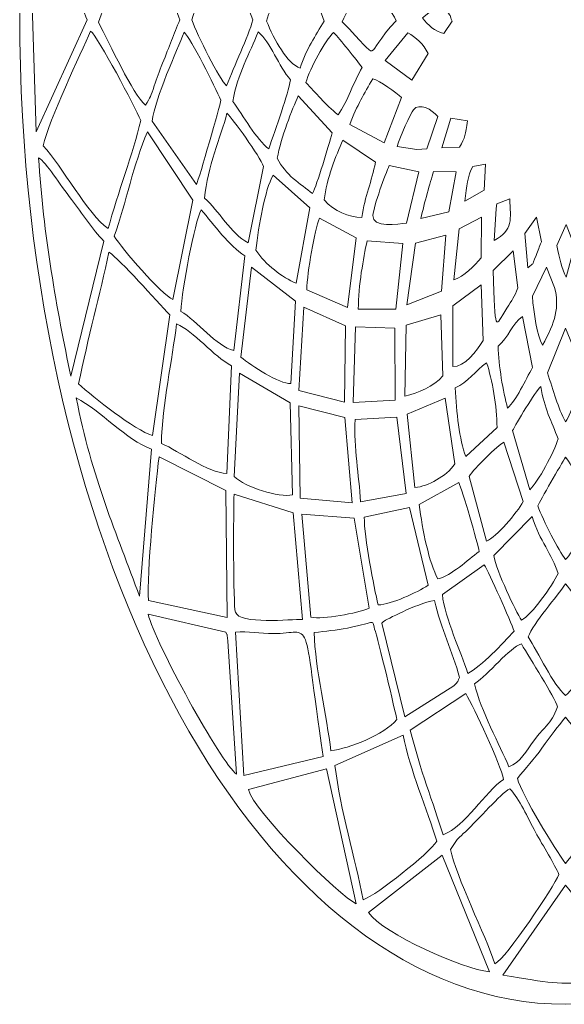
# Model space of a CAD drawing. Header units: millimetres. Extents: x -95 to 95, y -175 to 175.
# Drawn here: x 34.8 to 64.7, y -59.1 to -5 of the extents above; entities that cross this region are included whole.
import ezdxf

# ---------------------------------------------------------------- set-up
doc = ezdxf.new("R2010")
doc.units = ezdxf.units.MM
doc.header["$MEASUREMENT"] = 0
doc.layers.add('Camada 1', color=7, linetype='Continuous')

msp = doc.modelspace()

# ---------------------------------------------------------------- linework, layer by layer
at = {"layer": 'Camada 1', "color": 250, "lineweight": 9}
for points, knots in [([(67.0046, 54.0657), (67.0046, 54.0657), (67.0046, 49.4857), (67.0046, 49.4857), (67.0046, 49.4857), (82.5225, 47.4014), (94.7546, 23.9353), (94.7546, -4.7067), (94.7546, -4.7067), (94.7546, -34.7198), (81.3236, -59.0509), (64.7546, -59.0509), (64.7546, -59.0509), (48.1856, -59.0509), (34.7546, -34.7198), (34.7546, -4.7067), (34.7546, -4.7067), (34.7546, 23.9353), (46.9867, 47.4014), (62.5046, 49.4857), (62.5046, 49.4857), (62.5046, 49.4857), (62.5046, 54.0657), (62.5046, 54.0657), (62.5046, 54.0657), (62.5046, 55.3084), (63.5119, 56.3157), (64.7546, 56.3157), (64.7546, 56.3157), (65.9973, 56.3157), (67.0046, 55.3084), (67.0046, 54.0657)], [0, 0, 0, 0, 0.1111111, 0.1111111, 0.1111111, 0.1111111, 0.2222222, 0.2222222, 0.2222222, 0.2222222, 0.3333333, 0.3333333, 0.3333333, 0.3333333, 0.4444444, 0.4444444, 0.4444444, 0.4444444, 0.5555556, 0.5555556, 0.5555556, 0.5555556, 0.6666667, 0.6666667, 0.6666667, 0.6666667, 0.7777778, 0.7777778, 0.7777778, 0.7777778, 1, 1, 1, 1]), ([(35.4529, -4.7328), (35.4529, -4.7328), (35.6596, -11.1198), (35.6596, -11.1198), (35.6596, -11.1198), (35.6596, -11.1198), (38.455, -4.9652), (38.455, -4.9652), (38.455, -4.9652), (38.2655, -4.3914), (36.0593, 0.9444), (35.6746, 1.2705), (35.6746, 1.2705), (35.6746, 1.2705), (35.4529, -4.7328), (35.4529, -4.7328)], [0, 0, 0, 0, 0.2, 0.2, 0.2, 0.2, 0.4, 0.4, 0.4, 0.4, 0.6, 0.6, 0.6, 0.6, 1, 1, 1, 1]), ([(39.0779, -5.091), (39.7126, -6.2956), (40.9553, -9.0277), (41.6629, -9.6525), (41.6629, -9.6525), (41.9422, -9.2246), (41.9474, -9.1605), (42.1493, -8.5969), (42.1493, -8.5969), (42.3052, -8.1619), (42.4176, -7.825), (42.6055, -7.3518), (42.6055, -7.3518), (42.983, -6.4013), (43.2363, -5.783), (43.5512, -4.9652), (43.5512, -4.9652), (43.3939, -4.4426), (41.8398, -0.4182), (41.6629, -0.1591), (41.6629, -0.1591), (41.1252, -0.7085), (40.2043, -2.6064), (39.7345, -3.5566), (39.7345, -3.5566), (39.6311, -3.7658), (39.5215, -3.9616), (39.4322, -4.1487), (39.4322, -4.1487), (39.4322, -4.1487), (39.0779, -5.091), (39.0779, -5.091)], [0, 0, 0, 0, 0.1111111, 0.1111111, 0.1111111, 0.1111111, 0.2222222, 0.2222222, 0.2222222, 0.2222222, 0.3333333, 0.3333333, 0.3333333, 0.3333333, 0.4444444, 0.4444444, 0.4444444, 0.4444444, 0.5555556, 0.5555556, 0.5555556, 0.5555556, 0.6666667, 0.6666667, 0.6666667, 0.6666667, 0.7777778, 0.7777778, 0.7777778, 0.7777778, 1, 1, 1, 1]), ([(44.2143, -4.9652), (44.5265, -5.8131), (45.7243, -8.2296), (46.1267, -8.5935), (46.1267, -8.5935), (46.5533, -7.4896), (47.2901, -5.9279), (47.5759, -4.9652), (47.5759, -4.9652), (47.5759, -4.9652), (46.1554, -1.2765), (46.1554, -1.2765), (46.1554, -1.2765), (45.4772, -1.6996), (44.5854, -3.7249), (44.2143, -4.9652)], [0, 0, 0, 0, 0.2, 0.2, 0.2, 0.2, 0.4, 0.4, 0.4, 0.4, 0.6, 0.6, 0.6, 0.6, 1, 1, 1, 1]), ([(48.3279, -5.0317), (48.7146, -6.0672), (49.4856, -7.3673), (50.1623, -7.6266), (50.1623, -7.6266), (50.501, -6.5792), (51.0131, -5.8452), (51.4866, -5.0407), (51.4866, -5.0407), (51.1439, -3.9048), (50.4903, -3.2939), (50.123, -2.1491), (50.123, -2.1491), (49.5161, -2.4471), (48.5293, -4.1991), (48.3279, -5.0317)], [0, 0, 0, 0, 0.2, 0.2, 0.2, 0.2, 0.4, 0.4, 0.4, 0.4, 0.6, 0.6, 0.6, 0.6, 1, 1, 1, 1]), ([(52.4823, -5.0739), (54.81, -7.3896), (53.5162, -7.025), (55.447, -5.0146), (55.447, -5.0146), (55.2615, -4.606), (54.3662, -3.2025), (54.0452, -3.2069), (54.0452, -3.2069), (53.7919, -3.2103), (53.4962, -3.6544), (53.2304, -3.961), (53.2304, -3.961), (52.9014, -4.3406), (52.7253, -4.4634), (52.4823, -5.0739)], [0, 0, 0, 0, 0.2, 0.2, 0.2, 0.2, 0.4, 0.4, 0.4, 0.4, 0.6, 0.6, 0.6, 0.6, 1, 1, 1, 1]), ([(56.8835, -4.86), (57.2184, -5.2645), (57.5553, -5.6063), (58.0634, -5.7231), (58.0634, -5.7231), (58.0634, -5.7231), (58.5201, -5.0336), (58.5201, -5.0336), (58.5201, -5.0336), (58.3739, -4.6701), (58.5037, -4.8642), (58.2456, -4.4951), (58.2456, -4.4951), (58.1515, -4.3606), (57.9979, -4.2189), (57.8656, -4.0804), (57.8656, -4.0804), (57.8656, -4.0804), (56.8835, -4.86), (56.8835, -4.86)], [0, 0, 0, 0, 0.1666667, 0.1666667, 0.1666667, 0.1666667, 0.3333333, 0.3333333, 0.3333333, 0.3333333, 0.5, 0.5, 0.5, 0.5, 0.6666667, 0.6666667, 0.6666667, 0.6666667, 1, 1, 1, 1]), ([(36.0498, -11.8879), (37.0747, -12.9878), (38.5014, -15.6701), (39.6186, -16.4351), (39.6186, -16.4351), (40.1315, -14.4777), (40.9878, -12.3052), (41.407, -10.4898), (41.407, -10.4898), (41.0875, -9.7319), (39.0713, -5.9372), (38.6509, -5.5848), (38.6509, -5.5848), (38.1279, -6.8002), (36.3523, -10.4718), (36.0498, -11.8879)], [0, 0, 0, 0, 0.2, 0.2, 0.2, 0.2, 0.4, 0.4, 0.4, 0.4, 0.6, 0.6, 0.6, 0.6, 1, 1, 1, 1]), ([(42.0377, -10.5274), (42.0377, -10.5274), (44.4696, -14.0057), (44.4696, -14.0057), (44.4696, -14.0057), (44.6265, -13.6651), (45.759, -9.6818), (45.8153, -9.3748), (45.8153, -9.3748), (45.4852, -8.6697), (44.1728, -5.9773), (43.7899, -5.6513), (43.7899, -5.6513), (43.399, -6.6596), (42.2076, -9.2231), (42.0377, -10.5274)], [0, 0, 0, 0, 0.2, 0.2, 0.2, 0.2, 0.4, 0.4, 0.4, 0.4, 0.6, 0.6, 0.6, 0.6, 1, 1, 1, 1]), ([(46.4746, -9.4574), (47.0256, -10.2124), (47.7607, -11.5551), (48.4525, -12.0571), (48.4525, -12.0571), (48.8124, -10.9258), (49.5261, -9.0377), (49.6376, -8.2681), (49.6376, -8.2681), (48.9964, -7.5149), (48.5393, -6.2073), (47.8665, -5.6306), (47.8665, -5.6306), (47.4104, -6.8291), (46.715, -7.8846), (46.4746, -9.4574)], [0, 0, 0, 0, 0.2, 0.2, 0.2, 0.2, 0.4, 0.4, 0.4, 0.4, 0.6, 0.6, 0.6, 0.6, 1, 1, 1, 1]), ([(50.4848, -8.418), (51.036, -8.9677), (51.5335, -9.6247), (52.252, -10.1823), (52.252, -10.1823), (52.806, -9.4246), (53.0903, -8.3766), (53.5808, -7.5898), (53.5808, -7.5898), (53.2343, -7.142), (52.3783, -6.0375), (51.9969, -5.6554), (51.9969, -5.6554), (51.548, -6.1289), (50.698, -7.5967), (50.4848, -8.418)], [0, 0, 0, 0, 0.2, 0.2, 0.2, 0.2, 0.4, 0.4, 0.4, 0.4, 0.6, 0.6, 0.6, 0.6, 1, 1, 1, 1]), ([(54.8343, -7.203), (54.8343, -7.203), (56.3153, -8.2838), (56.3153, -8.2838), (56.3153, -8.2838), (56.3153, -8.2838), (57.2037, -6.8175), (57.2037, -6.8175), (57.2037, -6.8175), (56.956, -6.3035), (56.5181, -5.9068), (56.0794, -5.6737), (56.0794, -5.6737), (56.0794, -5.6737), (54.8343, -7.203), (54.8343, -7.203)], [0, 0, 0, 0, 0.2, 0.2, 0.2, 0.2, 0.4, 0.4, 0.4, 0.4, 0.6, 0.6, 0.6, 0.6, 1, 1, 1, 1]), ([(52.8959, -10.7154), (52.8959, -10.7154), (54.7925, -11.7183), (54.7925, -11.7183), (54.7925, -11.7183), (54.7925, -11.7183), (55.7401, -9.2401), (55.7401, -9.2401), (55.7401, -9.2401), (55.4375, -8.9719), (54.544, -8.3041), (54.1658, -8.2045), (54.1658, -8.2045), (53.6804, -9.044), (53.3049, -9.6365), (52.8959, -10.7154)], [0, 0, 0, 0, 0.2, 0.2, 0.2, 0.2, 0.4, 0.4, 0.4, 0.4, 0.6, 0.6, 0.6, 0.6, 1, 1, 1, 1]), ([(48.9053, -12.5614), (49.3526, -13.4775), (50.179, -13.9911), (50.8486, -14.5051), (50.8486, -14.5051), (51.0871, -14.0283), (51.749, -11.8763), (51.9201, -11.1803), (51.9201, -11.1803), (51.9201, -11.1803), (50.0628, -9.1373), (50.0628, -9.1373), (50.0628, -9.1373), (49.7273, -9.87), (49.1271, -11.436), (48.9053, -12.5614)], [0, 0, 0, 0, 0.2, 0.2, 0.2, 0.2, 0.4, 0.4, 0.4, 0.4, 0.6, 0.6, 0.6, 0.6, 1, 1, 1, 1]), ([(55.5089, -11.9257), (55.5089, -11.9257), (56.589, -12.0937), (56.589, -12.0937), (56.589, -12.0937), (56.589, -12.0937), (57.1245, -12.0601), (57.1245, -12.0601), (57.1245, -12.0601), (57.1245, -12.0601), (57.7316, -10.2758), (57.7316, -10.2758), (57.7316, -10.2758), (57.4141, -9.8784), (56.7026, -9.506), (56.3952, -9.9018), (56.3952, -9.9018), (56.2371, -10.1053), (55.6486, -11.3893), (55.5089, -11.9257)], [0, 0, 0, 0, 0.1666667, 0.1666667, 0.1666667, 0.1666667, 0.3333333, 0.3333333, 0.3333333, 0.3333333, 0.5, 0.5, 0.5, 0.5, 0.6666667, 0.6666667, 0.6666667, 0.6666667, 1, 1, 1, 1]), ([(44.9158, -14.7625), (45.6993, -15.4367), (46.3538, -16.7271), (47.3113, -17.211), (47.3113, -17.211), (47.3113, -17.211), (48.1624, -13.015), (48.1624, -13.015), (48.1624, -13.015), (47.9399, -12.4637), (46.4744, -10.4001), (46.1476, -10.1021), (46.1476, -10.1021), (45.8057, -11.4158), (45.0668, -13.0308), (44.9158, -14.7625)], [0, 0, 0, 0, 0.2, 0.2, 0.2, 0.2, 0.4, 0.4, 0.4, 0.4, 0.6, 0.6, 0.6, 0.6, 1, 1, 1, 1]), ([(57.9478, -11.9959), (57.9478, -11.9959), (58.9304, -11.9554), (58.9304, -11.9554), (58.9304, -11.9554), (59.25, -11.414), (59.2447, -11.3119), (59.3687, -10.5068), (59.3687, -10.5068), (59.3687, -10.5068), (58.4572, -10.3671), (58.4572, -10.3671), (58.4572, -10.3671), (58.4572, -10.3671), (57.9478, -11.9959), (57.9478, -11.9959)], [0, 0, 0, 0, 0.2, 0.2, 0.2, 0.2, 0.4, 0.4, 0.4, 0.4, 0.6, 0.6, 0.6, 0.6, 1, 1, 1, 1]), ([(39.9509, -16.8461), (40.3614, -17.5498), (42.5406, -20.0412), (43.1744, -20.3312), (43.1744, -20.3312), (43.1744, -20.3312), (44.272, -14.8727), (44.272, -14.8727), (44.272, -14.8727), (44.272, -14.8727), (41.7822, -11.1186), (41.7822, -11.1186), (41.7822, -11.1186), (41.0084, -12.9032), (40.6004, -15.0198), (39.9509, -16.8461)], [0, 0, 0, 0, 0.2, 0.2, 0.2, 0.2, 0.4, 0.4, 0.4, 0.4, 0.6, 0.6, 0.6, 0.6, 1, 1, 1, 1]), ([(51.4856, -14.8633), (52.0365, -15.507), (52.8649, -15.793), (53.5527, -15.8254), (53.5527, -15.8254), (53.7353, -14.632), (54.1009, -13.8466), (54.3093, -12.7916), (54.3093, -12.7916), (54.3093, -12.7916), (52.5144, -11.582), (52.5144, -11.582), (52.5144, -11.582), (52.133, -12.4246), (51.6262, -13.6779), (51.4856, -14.8633)], [0, 0, 0, 0, 0.2, 0.2, 0.2, 0.2, 0.4, 0.4, 0.4, 0.4, 0.6, 0.6, 0.6, 0.6, 1, 1, 1, 1]), ([(37.5649, -24.5429), (37.5649, -24.5429), (39.3734, -17.1218), (39.3734, -17.1218), (39.3734, -17.1218), (38.773, -16.4891), (38.2093, -15.6148), (37.5972, -14.8298), (37.5972, -14.8298), (36.9764, -14.0334), (36.2118, -12.8028), (35.7977, -12.5435), (35.7977, -12.5435), (36.0401, -16.6814), (36.8138, -20.9795), (37.5649, -24.5429)], [0, 0, 0, 0, 0.2, 0.2, 0.2, 0.2, 0.4, 0.4, 0.4, 0.4, 0.6, 0.6, 0.6, 0.6, 1, 1, 1, 1]), ([(56.0177, -16.1412), (56.0177, -16.1412), (56.6996, -13.3131), (56.6996, -13.3131), (56.6996, -13.3131), (56.6996, -13.3131), (55.0606, -12.9725), (55.0606, -12.9725), (55.0606, -12.9725), (54.8555, -13.4186), (54.2149, -15.1818), (54.1703, -15.7087), (54.1703, -15.7087), (54.1098, -16.4238), (55.5828, -16.1653), (56.0177, -16.1412)], [0, 0, 0, 0, 0.2, 0.2, 0.2, 0.2, 0.4, 0.4, 0.4, 0.4, 0.6, 0.6, 0.6, 0.6, 1, 1, 1, 1]), ([(59.2117, -14.937), (59.2117, -14.937), (60.286, -14.3278), (60.286, -14.3278), (60.286, -14.3278), (60.286, -14.3278), (60.3625, -12.8907), (60.3625, -12.8907), (60.3625, -12.8907), (60.3625, -12.8907), (59.6508, -13.017), (59.6508, -13.017), (59.6508, -13.017), (59.367, -13.57), (59.3175, -14.0694), (59.2117, -14.937)], [0, 0, 0, 0, 0.2, 0.2, 0.2, 0.2, 0.4, 0.4, 0.4, 0.4, 0.6, 0.6, 0.6, 0.6, 1, 1, 1, 1]), ([(47.732, -17.6255), (48.252, -18.3991), (49.1933, -19.1351), (49.9556, -19.4338), (49.9556, -19.4338), (49.9556, -19.4338), (50.6963, -15.2966), (50.6963, -15.2966), (50.6963, -15.2966), (50.6963, -15.2966), (48.6787, -13.5042), (48.6787, -13.5042), (48.6787, -13.5042), (48.2278, -14.3159), (47.8972, -16.2358), (47.732, -17.6255)], [0, 0, 0, 0, 0.2, 0.2, 0.2, 0.2, 0.4, 0.4, 0.4, 0.4, 0.6, 0.6, 0.6, 0.6, 1, 1, 1, 1]), ([(56.7985, -15.884), (56.7985, -15.884), (58.3454, -15.5211), (58.3454, -15.5211), (58.3454, -15.5211), (58.3454, -15.5211), (58.7433, -13.3156), (58.7433, -13.3156), (58.7433, -13.3156), (58.7433, -13.3156), (57.4953, -13.3078), (57.4953, -13.3078), (57.4953, -13.3078), (57.3081, -13.9113), (56.9982, -15.0233), (56.7985, -15.884)], [0, 0, 0, 0, 0.2, 0.2, 0.2, 0.2, 0.4, 0.4, 0.4, 0.4, 0.6, 0.6, 0.6, 0.6, 1, 1, 1, 1]), ([(60.9725, -15.0828), (60.9714, -15.231), (60.9472, -15.2495), (60.9419, -15.3561), (60.9419, -15.3561), (60.9419, -15.3561), (60.8274, -17.0895), (60.8274, -17.0895), (60.8274, -17.0895), (61.909, -16.5104), (61.7294, -15.9336), (61.6886, -14.7945), (61.6886, -14.7945), (61.6886, -14.7945), (60.9725, -15.0828), (60.9725, -15.0828)], [0, 0, 0, 0, 0.2, 0.2, 0.2, 0.2, 0.4, 0.4, 0.4, 0.4, 0.6, 0.6, 0.6, 0.6, 1, 1, 1, 1]), ([(43.6166, -20.9838), (44.4878, -21.5006), (45.5759, -22.8982), (46.5164, -23.1357), (46.5164, -23.1357), (46.5164, -23.1357), (47.1195, -17.9371), (47.1195, -17.9371), (47.1195, -17.9371), (46.2831, -17.3791), (45.431, -16.2287), (44.7248, -15.4), (44.7248, -15.4), (44.369, -16.1027), (43.6751, -19.7317), (43.6166, -20.9838)], [0, 0, 0, 0, 0.2, 0.2, 0.2, 0.2, 0.4, 0.4, 0.4, 0.4, 0.6, 0.6, 0.6, 0.6, 1, 1, 1, 1]), ([(50.5277, -19.8008), (50.5277, -19.8008), (52.7676, -20.7732), (52.7676, -20.7732), (52.7676, -20.7732), (52.7676, -20.7732), (53.2504, -16.9394), (53.2504, -16.9394), (53.2504, -16.9394), (53.2504, -16.9394), (51.2335, -15.855), (51.2335, -15.855), (51.2335, -15.855), (50.9708, -16.5345), (50.5596, -18.8132), (50.5277, -19.8008)], [0, 0, 0, 0, 0.2, 0.2, 0.2, 0.2, 0.4, 0.4, 0.4, 0.4, 0.6, 0.6, 0.6, 0.6, 1, 1, 1, 1]), ([(58.9119, -16.4566), (58.9119, -16.4566), (58.616, -19.2452), (58.616, -19.2452), (58.616, -19.2452), (59.1951, -19.0707), (59.7217, -18.4865), (60.1212, -18.0383), (60.1212, -18.0383), (60.1212, -18.0383), (60.1376, -15.8042), (60.1376, -15.8042), (60.1376, -15.8042), (60.1376, -15.8042), (58.9119, -16.4566), (58.9119, -16.4566)], [0, 0, 0, 0, 0.2, 0.2, 0.2, 0.2, 0.4, 0.4, 0.4, 0.4, 0.6, 0.6, 0.6, 0.6, 1, 1, 1, 1]), ([(62.5244, -16.7047), (62.5244, -16.7047), (62.6741, -18.598), (62.6741, -18.598), (62.6741, -18.598), (63.0781, -18.23), (62.8525, -18.5879), (63.1373, -17.9135), (63.1373, -17.9135), (63.2642, -17.6127), (63.2992, -17.4596), (63.4258, -17.1652), (63.4258, -17.1652), (63.4258, -17.1652), (63.1556, -15.8042), (63.1556, -15.8042), (63.1556, -15.8042), (63.1556, -15.8042), (62.5244, -16.7047), (62.5244, -16.7047)], [0, 0, 0, 0, 0.1666667, 0.1666667, 0.1666667, 0.1666667, 0.3333333, 0.3333333, 0.3333333, 0.3333333, 0.5, 0.5, 0.5, 0.5, 0.6666667, 0.6666667, 0.6666667, 0.6666667, 1, 1, 1, 1]), ([(64.2829, -17.3732), (64.4199, -18.0875), (64.5342, -18.577), (64.7927, -19.1111), (64.7927, -19.1111), (64.7927, -19.1111), (65.2461, -17.4045), (65.2461, -17.4045), (65.2461, -17.4045), (65.2461, -17.4045), (64.7935, -16.2167), (64.7935, -16.2167), (64.7935, -16.2167), (64.7935, -16.2167), (64.2829, -17.3732), (64.2829, -17.3732)], [0, 0, 0, 0, 0.2, 0.2, 0.2, 0.2, 0.4, 0.4, 0.4, 0.4, 0.6, 0.6, 0.6, 0.6, 1, 1, 1, 1]), ([(53.3654, -20.8616), (53.3654, -20.8616), (55.4194, -20.8642), (55.4194, -20.8642), (55.4194, -20.8642), (55.4194, -20.8642), (55.8146, -17.256), (55.8146, -17.256), (55.8146, -17.256), (55.8146, -17.256), (53.8431, -17.1007), (53.8431, -17.1007), (53.8431, -17.1007), (53.6577, -18.0857), (53.3537, -19.5358), (53.3654, -20.8616)], [0, 0, 0, 0, 0.2, 0.2, 0.2, 0.2, 0.4, 0.4, 0.4, 0.4, 0.6, 0.6, 0.6, 0.6, 1, 1, 1, 1]), ([(56.5004, -17.2432), (56.5004, -17.2432), (56.0238, -20.6214), (56.0238, -20.6214), (56.0238, -20.6214), (56.0238, -20.6214), (57.9417, -19.8797), (57.9417, -19.8797), (57.9417, -19.8797), (57.9417, -19.8797), (58.1703, -16.801), (58.1703, -16.801), (58.1703, -16.801), (58.1703, -16.801), (56.5004, -17.2432), (56.5004, -17.2432)], [0, 0, 0, 0, 0.2, 0.2, 0.2, 0.2, 0.4, 0.4, 0.4, 0.4, 0.6, 0.6, 0.6, 0.6, 1, 1, 1, 1]), ([(37.9904, -24.9664), (38.8106, -25.7003), (41.0876, -27.5139), (42.0456, -27.8082), (42.0456, -27.8082), (42.0456, -27.8082), (43.0127, -21.1793), (43.0127, -21.1793), (43.0127, -21.1793), (42.2508, -20.4091), (40.285, -18.1308), (39.6606, -17.7282), (39.6606, -17.7282), (39.164, -20.0622), (38.5063, -22.4398), (37.9904, -24.9664)], [0, 0, 0, 0, 0.2, 0.2, 0.2, 0.2, 0.4, 0.4, 0.4, 0.4, 0.6, 0.6, 0.6, 0.6, 1, 1, 1, 1]), ([(60.7844, -18.7338), (60.8937, -22.2486), (60.8601, -21.893), (61.5344, -20.7989), (61.5344, -20.7989), (61.8016, -20.3654), (61.9529, -20.2001), (62.1314, -19.6972), (62.1314, -19.6972), (62.1314, -19.6972), (61.8707, -17.6575), (61.8707, -17.6575), (61.8707, -17.6575), (61.8707, -17.6575), (60.7844, -18.7338), (60.7844, -18.7338)], [0, 0, 0, 0, 0.2, 0.2, 0.2, 0.2, 0.4, 0.4, 0.4, 0.4, 0.6, 0.6, 0.6, 0.6, 1, 1, 1, 1]), ([(46.9047, -23.5013), (47.5173, -23.9838), (49.0217, -24.9724), (49.6621, -24.9512), (49.6621, -24.9512), (49.6621, -24.9512), (49.9044, -20.4224), (49.9044, -20.4224), (49.9044, -20.4224), (49.9044, -20.4224), (47.5023, -18.5538), (47.5023, -18.5538), (47.5023, -18.5538), (47.5023, -18.5538), (46.9047, -23.5013), (46.9047, -23.5013)], [0, 0, 0, 0, 0.2, 0.2, 0.2, 0.2, 0.4, 0.4, 0.4, 0.4, 0.6, 0.6, 0.6, 0.6, 1, 1, 1, 1]), ([(62.9346, -20.1396), (62.998, -21.0958), (63.188, -22.2844), (63.4791, -22.8445), (63.4791, -22.8445), (64.1951, -21.5824), (64.441, -20.7393), (64.1437, -19.6651), (64.1437, -19.6651), (64.1437, -19.6651), (63.7004, -18.5562), (63.7004, -18.5562), (63.7004, -18.5562), (63.7004, -18.5562), (62.9346, -20.1396), (62.9346, -20.1396)], [0, 0, 0, 0, 0.2, 0.2, 0.2, 0.2, 0.4, 0.4, 0.4, 0.4, 0.6, 0.6, 0.6, 0.6, 1, 1, 1, 1]), ([(58.5618, -20.6867), (58.5618, -20.6867), (58.5522, -24.0136), (58.5522, -24.0136), (58.5522, -24.0136), (59.1802, -24.0625), (59.8816, -23.1447), (60.2352, -22.5781), (60.2352, -22.5781), (60.2352, -22.5781), (60.1193, -19.529), (60.1193, -19.529), (60.1193, -19.529), (60.1193, -19.529), (58.5618, -20.6867), (58.5618, -20.6867)], [0, 0, 0, 0, 0.2, 0.2, 0.2, 0.2, 0.4, 0.4, 0.4, 0.4, 0.6, 0.6, 0.6, 0.6, 1, 1, 1, 1]), ([(50.087, -25.3227), (50.087, -25.3227), (52.6063, -25.9783), (52.6063, -25.9783), (52.6063, -25.9783), (52.6063, -25.9783), (52.6587, -21.7693), (52.6587, -21.7693), (52.6587, -21.7693), (52.6587, -21.7693), (50.3705, -20.7524), (50.3705, -20.7524), (50.3705, -20.7524), (50.3705, -20.7524), (50.087, -25.3227), (50.087, -25.3227)], [0, 0, 0, 0, 0.2, 0.2, 0.2, 0.2, 0.4, 0.4, 0.4, 0.4, 0.6, 0.6, 0.6, 0.6, 1, 1, 1, 1]), ([(55.9967, -21.7377), (55.9967, -21.7377), (55.9307, -25.6413), (55.9307, -25.6413), (55.9307, -25.6413), (56.6447, -25.4545), (57.5052, -25.1312), (58.0101, -24.5312), (58.0101, -24.5312), (58.0101, -24.5312), (57.9075, -21.1766), (57.9075, -21.1766), (57.9075, -21.1766), (57.9075, -21.1766), (55.9967, -21.7377), (55.9967, -21.7377)], [0, 0, 0, 0, 0.2, 0.2, 0.2, 0.2, 0.4, 0.4, 0.4, 0.4, 0.6, 0.6, 0.6, 0.6, 1, 1, 1, 1]), ([(61.0496, -22.8983), (61.0819, -23.9551), (61.3127, -25.3934), (61.5654, -26.2946), (61.5654, -26.2946), (62.0474, -25.8693), (62.5491, -24.7572), (62.9392, -24.0708), (62.9392, -24.0708), (62.9392, -24.0708), (62.3899, -21.2651), (62.3899, -21.2651), (62.3899, -21.2651), (61.8035, -21.6747), (61.6289, -22.3886), (61.0496, -22.8983)], [0, 0, 0, 0, 0.2, 0.2, 0.2, 0.2, 0.4, 0.4, 0.4, 0.4, 0.6, 0.6, 0.6, 0.6, 1, 1, 1, 1]), ([(42.5425, -28.2412), (43.5585, -28.6661), (45.064, -29.8579), (46.1351, -29.883), (46.1351, -29.883), (46.1351, -29.883), (46.4017, -23.9824), (46.4017, -23.9824), (46.4017, -23.9824), (45.4015, -23.4467), (44.3272, -22.0691), (43.3733, -21.6674), (43.3733, -21.6674), (43.1462, -23.6236), (42.5912, -26.091), (42.5425, -28.2412)], [0, 0, 0, 0, 0.2, 0.2, 0.2, 0.2, 0.4, 0.4, 0.4, 0.4, 0.6, 0.6, 0.6, 0.6, 1, 1, 1, 1]), ([(53.0848, -25.9892), (53.0848, -25.9892), (55.3898, -25.8626), (55.3898, -25.8626), (55.3898, -25.8626), (55.3898, -25.8626), (55.3671, -21.8966), (55.3671, -21.8966), (55.3671, -21.8966), (55.3671, -21.8966), (53.2147, -21.833), (53.2147, -21.833), (53.2147, -21.833), (53.2147, -21.833), (53.0848, -25.9892), (53.0848, -25.9892)], [0, 0, 0, 0, 0.2, 0.2, 0.2, 0.2, 0.4, 0.4, 0.4, 0.4, 0.6, 0.6, 0.6, 0.6, 1, 1, 1, 1]), ([(63.7567, -24.3576), (64.0967, -25.3546), (64.3293, -26.2706), (64.7549, -27.0534), (64.7549, -27.0534), (65.1242, -26.4949), (65.4583, -25.2912), (65.7429, -24.301), (65.7429, -24.301), (65.7429, -24.301), (64.7549, -21.9084), (64.7549, -21.9084), (64.7549, -21.9084), (64.7549, -21.9084), (63.7567, -24.3576), (63.7567, -24.3576)], [0, 0, 0, 0, 0.2, 0.2, 0.2, 0.2, 0.4, 0.4, 0.4, 0.4, 0.6, 0.6, 0.6, 0.6, 1, 1, 1, 1]), ([(58.6919, -25.184), (58.771, -26.5307), (58.9083, -28.015), (59.269, -28.9622), (59.269, -28.9622), (59.269, -28.9622), (60.9888, -27.3619), (60.9888, -27.3619), (60.9888, -27.3619), (60.9832, -26.2017), (60.7237, -24.7222), (60.4172, -23.8137), (60.4172, -23.8137), (59.7873, -24.2299), (59.3878, -24.8927), (58.6919, -25.184)], [0, 0, 0, 0, 0.2, 0.2, 0.2, 0.2, 0.4, 0.4, 0.4, 0.4, 0.6, 0.6, 0.6, 0.6, 1, 1, 1, 1]), ([(46.5386, -30.0475), (47.1735, -30.6775), (48.9918, -31.2126), (49.7494, -31.0701), (49.7494, -31.0701), (49.7494, -31.0701), (49.6137, -26.0076), (49.6137, -26.0076), (49.6137, -26.0076), (49.6137, -26.0076), (46.8384, -24.3801), (46.8384, -24.3801), (46.8384, -24.3801), (46.8384, -24.3801), (46.5386, -30.0475), (46.5386, -30.0475)], [0, 0, 0, 0, 0.2, 0.2, 0.2, 0.2, 0.4, 0.4, 0.4, 0.4, 0.6, 0.6, 0.6, 0.6, 1, 1, 1, 1]), ([(61.8462, -27.5236), (61.8462, -27.5236), (62.7848, -30.7788), (62.7848, -30.7788), (62.7848, -30.7788), (63.2452, -30.3409), (64.1345, -28.743), (64.3423, -27.984), (64.3423, -27.984), (63.9883, -27.0163), (63.5883, -26.3247), (63.3904, -25.114), (63.3904, -25.114), (63.1119, -25.3692), (62.0003, -27.1952), (61.8462, -27.5236)], [0, 0, 0, 0, 0.2, 0.2, 0.2, 0.2, 0.4, 0.4, 0.4, 0.4, 0.6, 0.6, 0.6, 0.6, 1, 1, 1, 1]), ([(41.345, -36.6377), (41.345, -36.6377), (41.9998, -28.5573), (41.9998, -28.5573), (41.9998, -28.5573), (40.6146, -28.0478), (39.1959, -26.4321), (37.8638, -25.7387), (37.8638, -25.7387), (38.7132, -30.0962), (40.0819, -33.2226), (41.345, -36.6377)], [0, 0, 0, 0, 0.25, 0.25, 0.25, 0.25, 0.5, 0.5, 0.5, 0.5, 1, 1, 1, 1]), ([(56.0437, -26.6251), (56.0437, -26.6251), (56.4732, -30.6677), (56.4732, -30.6677), (56.4732, -30.6677), (57.21, -30.5855), (58.1901, -30.0557), (58.6771, -29.3651), (58.6771, -29.3651), (58.6771, -29.3651), (58.1339, -25.7595), (58.1339, -25.7595), (58.1339, -25.7595), (58.1339, -25.7595), (56.0437, -26.6251), (56.0437, -26.6251)], [0, 0, 0, 0, 0.2, 0.2, 0.2, 0.2, 0.4, 0.4, 0.4, 0.4, 0.6, 0.6, 0.6, 0.6, 1, 1, 1, 1]), ([(50.1678, -31.2377), (50.1678, -31.2377), (53.0279, -31.5096), (53.0279, -31.5096), (53.0279, -31.5096), (53.0279, -31.5096), (52.6244, -26.8118), (52.6244, -26.8118), (52.6244, -26.8118), (52.6244, -26.8118), (50.0936, -26.1713), (50.0936, -26.1713), (50.0936, -26.1713), (50.0936, -26.1713), (50.1678, -31.2377), (50.1678, -31.2377)], [0, 0, 0, 0, 0.2, 0.2, 0.2, 0.2, 0.4, 0.4, 0.4, 0.4, 0.6, 0.6, 0.6, 0.6, 1, 1, 1, 1]), ([(53.493, -31.4386), (53.493, -31.4386), (56.0022, -30.9867), (56.0022, -30.9867), (56.0022, -30.9867), (56.0022, -30.9867), (55.4824, -26.7917), (55.4824, -26.7917), (55.4824, -26.7917), (55.4824, -26.7917), (53.1909, -26.9162), (53.1909, -26.9162), (53.1909, -26.9162), (53.1138, -28.4979), (53.3954, -29.9718), (53.493, -31.4386)], [0, 0, 0, 0, 0.2, 0.2, 0.2, 0.2, 0.4, 0.4, 0.4, 0.4, 0.6, 0.6, 0.6, 0.6, 1, 1, 1, 1]), ([(59.4533, -30.0557), (59.4533, -30.0557), (60.401, -33.5989), (60.401, -33.5989), (60.401, -33.5989), (60.966, -33.3915), (62.0942, -32.0484), (62.4172, -31.4368), (62.4172, -31.4368), (62.4172, -31.4368), (61.3676, -28.1762), (61.3676, -28.1762), (61.3676, -28.1762), (61.047, -28.3245), (59.715, -29.6063), (59.4533, -30.0557)], [0, 0, 0, 0, 0.2, 0.2, 0.2, 0.2, 0.4, 0.4, 0.4, 0.4, 0.6, 0.6, 0.6, 0.6, 1, 1, 1, 1]), ([(41.8392, -36.8706), (41.8392, -36.8706), (46.1581, -37.7995), (46.1581, -37.7995), (46.1581, -37.7995), (46.1581, -37.7995), (46.0765, -30.8215), (46.0765, -30.8215), (46.0765, -30.8215), (46.0765, -30.8215), (42.4111, -28.967), (42.4111, -28.967), (42.4111, -28.967), (42.2144, -30.7094), (41.7064, -35.4197), (41.8392, -36.8706)], [0, 0, 0, 0, 0.2, 0.2, 0.2, 0.2, 0.4, 0.4, 0.4, 0.4, 0.6, 0.6, 0.6, 0.6, 1, 1, 1, 1]), ([(63.2367, -31.667), (63.5074, -32.4897), (64.3813, -34.134), (64.7549, -34.6096), (64.7549, -34.6096), (65.1833, -34.2323), (65.9565, -32.5689), (66.2859, -31.667), (66.2859, -31.667), (66.0691, -31.0748), (65.0936, -29.4631), (64.7549, -28.9892), (64.7549, -28.9892), (64.5205, -29.3766), (63.3399, -31.3965), (63.2367, -31.667)], [0, 0, 0, 0, 0.2, 0.2, 0.2, 0.2, 0.4, 0.4, 0.4, 0.4, 0.6, 0.6, 0.6, 0.6, 1, 1, 1, 1]), ([(56.7093, -31.5913), (56.8898, -33.0266), (57.2552, -34.7893), (57.738, -35.6795), (57.738, -35.6795), (58.4878, -35.4904), (59.3778, -34.6448), (60.0056, -34.1793), (60.0056, -34.1793), (59.9455, -33.7503), (59.0769, -30.7635), (58.8862, -30.3883), (58.8862, -30.3883), (58.8862, -30.3883), (56.7093, -31.5913), (56.7093, -31.5913)], [0, 0, 0, 0, 0.2, 0.2, 0.2, 0.2, 0.4, 0.4, 0.4, 0.4, 0.6, 0.6, 0.6, 0.6, 1, 1, 1, 1]), ([(50.3063, -37.9028), (50.3063, -37.9028), (49.7768, -32.0519), (49.7768, -32.0519), (49.7768, -32.0519), (49.7768, -32.0519), (46.535, -31.0324), (46.535, -31.0324), (46.535, -31.0324), (46.5076, -31.8784), (46.4783, -37.0961), (46.6091, -37.5071), (46.6091, -37.5071), (46.8284, -38.1963), (49.6764, -37.9022), (50.3063, -37.9028)], [0, 0, 0, 0, 0.2, 0.2, 0.2, 0.2, 0.4, 0.4, 0.4, 0.4, 0.6, 0.6, 0.6, 0.6, 1, 1, 1, 1]), ([(53.6947, -32.2905), (53.6753, -33.3985), (54.2274, -36.1382), (54.4567, -37.1116), (54.4567, -37.1116), (55.1883, -37.0653), (56.5915, -36.4451), (57.1998, -36.0262), (57.1998, -36.0262), (57.1998, -36.0262), (56.1704, -31.7513), (56.1704, -31.7513), (56.1704, -31.7513), (56.1704, -31.7513), (53.6947, -32.2905), (53.6947, -32.2905)], [0, 0, 0, 0, 0.2, 0.2, 0.2, 0.2, 0.4, 0.4, 0.4, 0.4, 0.6, 0.6, 0.6, 0.6, 1, 1, 1, 1]), ([(50.7494, -37.7824), (51.4432, -37.9315), (53.2846, -37.5619), (53.9665, -37.2906), (53.9665, -37.2906), (53.9665, -37.2906), (53.1399, -32.3428), (53.1399, -32.3428), (53.1399, -32.3428), (53.1399, -32.3428), (50.2619, -32.1267), (50.2619, -32.1267), (50.2619, -32.1267), (50.2619, -32.1267), (50.7494, -37.7824), (50.7494, -37.7824)], [0, 0, 0, 0, 0.2, 0.2, 0.2, 0.2, 0.4, 0.4, 0.4, 0.4, 0.6, 0.6, 0.6, 0.6, 1, 1, 1, 1]), ([(60.8112, -34.3998), (60.9732, -35.2786), (62.0051, -37.4658), (62.3309, -37.9405), (62.3309, -37.9405), (62.8979, -37.6677), (64.0323, -36.0299), (64.3418, -35.3833), (64.3418, -35.3833), (64.0166, -34.3143), (63.3333, -33.6114), (62.9109, -32.2453), (62.9109, -32.2453), (62.9109, -32.2453), (60.8112, -34.3998), (60.8112, -34.3998)], [0, 0, 0, 0, 0.2, 0.2, 0.2, 0.2, 0.4, 0.4, 0.4, 0.4, 0.6, 0.6, 0.6, 0.6, 1, 1, 1, 1]), ([(57.9828, -36.5311), (58.1269, -37.8699), (59.0253, -39.7113), (59.3846, -40.8682), (59.3846, -40.8682), (60.1402, -40.4832), (61.3023, -39.2262), (61.9277, -38.5448), (61.9277, -38.5448), (61.7489, -38.0253), (60.5351, -35.3156), (60.2896, -34.9103), (60.2896, -34.9103), (60.2896, -34.9103), (57.9828, -36.5311), (57.9828, -36.5311)], [0, 0, 0, 0, 0.2, 0.2, 0.2, 0.2, 0.4, 0.4, 0.4, 0.4, 0.6, 0.6, 0.6, 0.6, 1, 1, 1, 1]), ([(62.7052, -38.8711), (63.2442, -39.7124), (64.0837, -41.5129), (64.7549, -42.0785), (64.7549, -42.0785), (65.3606, -41.6311), (66.346, -39.7167), (66.8226, -38.9241), (66.8226, -38.9241), (66.6158, -38.2186), (65.2197, -36.5489), (64.7549, -35.9528), (64.7549, -35.9528), (64.3169, -36.6119), (62.978, -38.113), (62.7052, -38.8711)], [0, 0, 0, 0, 0.2, 0.2, 0.2, 0.2, 0.4, 0.4, 0.4, 0.4, 0.6, 0.6, 0.6, 0.6, 1, 1, 1, 1]), ([(54.6654, -38.1123), (54.6654, -38.1123), (55.9171, -43.2495), (55.9171, -43.2495), (55.9171, -43.2495), (55.9171, -43.2495), (58.6112, -41.56), (58.6112, -41.56), (58.6112, -41.56), (58.9102, -41.2376), (58.7606, -41.4381), (58.9273, -41.1047), (58.9273, -41.1047), (58.5502, -39.6508), (57.9055, -38.4535), (57.5456, -36.8589), (57.5456, -36.8589), (56.5033, -37.0654), (54.8815, -37.924), (54.754, -38.0273), (54.754, -38.0273), (54.7333, -38.044), (54.6931, -38.0785), (54.6654, -38.1123)], [0, 0, 0, 0, 0.1428571, 0.1428571, 0.1428571, 0.1428571, 0.2857143, 0.2857143, 0.2857143, 0.2857143, 0.4285714, 0.4285714, 0.4285714, 0.4285714, 0.5714286, 0.5714286, 0.5714286, 0.5714286, 0.7142857, 0.7142857, 0.7142857, 0.7142857, 1, 1, 1, 1]), ([(46.6744, -46.4161), (46.6744, -46.4161), (46.202, -39.096), (46.202, -39.096), (46.202, -39.096), (46.1054, -38.5128), (46.2058, -38.9119), (46.0874, -38.6077), (46.0874, -38.6077), (46.0874, -38.6077), (41.8158, -37.622), (41.8158, -37.622), (41.8158, -37.622), (42.1618, -39.1461), (45.8337, -45.8004), (46.6744, -46.4161)], [0, 0, 0, 0, 0.2, 0.2, 0.2, 0.2, 0.4, 0.4, 0.4, 0.4, 0.6, 0.6, 0.6, 0.6, 1, 1, 1, 1]), ([(47.0729, -46.4842), (47.0729, -46.4842), (51.4397, -45.4292), (51.4397, -45.4292), (51.4397, -45.4292), (50.2248, -37.356), (50.9494, -38.6933), (48.6798, -38.6832), (48.6798, -38.6832), (47.9862, -38.68), (47.2967, -38.5636), (46.6096, -38.5996), (46.6096, -38.5996), (46.6096, -38.5996), (47.0729, -46.4842), (47.0729, -46.4842)], [0, 0, 0, 0, 0.2, 0.2, 0.2, 0.2, 0.4, 0.4, 0.4, 0.4, 0.6, 0.6, 0.6, 0.6, 1, 1, 1, 1]), ([(50.9459, -38.6266), (50.9713, -40.5826), (51.6493, -43.2719), (51.8569, -45.1293), (51.8569, -45.1293), (52.8641, -44.9788), (54.7841, -44.2617), (55.4816, -43.4066), (55.4816, -43.4066), (55.4312, -43.068), (54.3907, -38.7781), (54.3087, -38.5661), (54.3087, -38.5661), (54.0228, -37.8267), (54.5314, -38.0429), (52.7644, -38.3825), (52.7644, -38.3825), (52.1482, -38.5009), (51.5841, -38.5557), (50.9459, -38.6266)], [0, 0, 0, 0, 0.1666667, 0.1666667, 0.1666667, 0.1666667, 0.3333333, 0.3333333, 0.3333333, 0.3333333, 0.5, 0.5, 0.5, 0.5, 0.6666667, 0.6666667, 0.6666667, 0.6666667, 1, 1, 1, 1]), ([(59.7544, -41.4528), (60.0771, -42.919), (61.1604, -44.8129), (61.6377, -46.0034), (61.6377, -46.0034), (62.2701, -45.7774), (62.5918, -45.1306), (63.0622, -44.4971), (63.0622, -44.4971), (63.3273, -44.1401), (63.4165, -44.0841), (63.6831, -43.7738), (63.6831, -43.7738), (63.9922, -43.414), (64.1033, -43.2346), (64.3128, -42.7161), (64.3128, -42.7161), (64.1505, -42.1359), (62.8117, -40.0914), (62.3309, -39.252), (62.3309, -39.252), (61.6778, -39.4524), (60.5228, -40.921), (59.7544, -41.4528)], [0, 0, 0, 0, 0.1428571, 0.1428571, 0.1428571, 0.1428571, 0.2857143, 0.2857143, 0.2857143, 0.2857143, 0.4285714, 0.4285714, 0.4285714, 0.4285714, 0.5714286, 0.5714286, 0.5714286, 0.5714286, 0.7142857, 0.7142857, 0.7142857, 0.7142857, 1, 1, 1, 1]), ([(56.219, -43.9923), (56.7487, -46.1375), (57.4803, -47.9893), (58.0232, -49.7412), (58.0232, -49.7412), (59.2557, -49.2704), (60.3175, -47.377), (61.3526, -46.693), (61.3526, -46.693), (61.1654, -45.86), (59.7251, -42.7378), (59.269, -41.9833), (59.269, -41.9833), (59.269, -41.9833), (56.219, -43.9923), (56.219, -43.9923)], [0, 0, 0, 0, 0.2, 0.2, 0.2, 0.2, 0.4, 0.4, 0.4, 0.4, 0.6, 0.6, 0.6, 0.6, 1, 1, 1, 1]), ([(62.1056, -46.6418), (62.3893, -47.5914), (64.1417, -50.5016), (64.7549, -51.3107), (64.7549, -51.3107), (65.3725, -50.6101), (67.1626, -47.5815), (67.4236, -46.5825), (67.4236, -46.5825), (67.4236, -46.5825), (64.7549, -43.2806), (64.7549, -43.2806), (64.7549, -43.2806), (64.3, -43.8145), (63.9606, -44.2804), (63.4566, -44.98), (63.4566, -44.98), (63.052, -45.5415), (62.5201, -46.117), (62.1056, -46.6418)], [0, 0, 0, 0, 0.1666667, 0.1666667, 0.1666667, 0.1666667, 0.3333333, 0.3333333, 0.3333333, 0.3333333, 0.5, 0.5, 0.5, 0.5, 0.6666667, 0.6666667, 0.6666667, 0.6666667, 1, 1, 1, 1]), ([(52.0764, -45.9325), (52.3809, -48.4002), (53.1808, -51.0374), (53.6355, -53.3029), (53.6355, -53.3029), (54.4401, -52.9951), (57.2, -50.8198), (57.6772, -50.0821), (57.6772, -50.0821), (57.1636, -48.4091), (56.1911, -46.1539), (55.8338, -44.2618), (55.8338, -44.2618), (55.8338, -44.2618), (52.0764, -45.9325), (52.0764, -45.9325)], [0, 0, 0, 0, 0.2, 0.2, 0.2, 0.2, 0.4, 0.4, 0.4, 0.4, 0.6, 0.6, 0.6, 0.6, 1, 1, 1, 1]), ([(47.3234, -47.2439), (47.5607, -48.4196), (52.3868, -53.1445), (53.2468, -53.5232), (53.2468, -53.5232), (53.2468, -53.5232), (51.6248, -46.1233), (51.6248, -46.1233), (51.6248, -46.1233), (51.6248, -46.1233), (47.3234, -47.2439), (47.3234, -47.2439)], [0, 0, 0, 0, 0.25, 0.25, 0.25, 0.25, 0.5, 0.5, 0.5, 0.5, 1, 1, 1, 1]), ([(58.429, -50.5425), (58.7297, -52.0204), (60.3508, -55.2559), (60.8663, -56.8258), (60.8663, -56.8258), (61.5216, -56.5015), (64.1073, -52.5764), (64.3869, -51.9235), (64.3869, -51.9235), (64.1826, -51.3904), (63.4931, -50.3187), (63.1074, -49.6016), (63.1074, -49.6016), (62.6495, -48.7504), (62.2469, -47.8109), (61.693, -47.2053), (61.693, -47.2053), (61.1701, -47.5018), (59.9686, -48.8977), (59.2538, -49.5686), (59.2538, -49.5686), (59.0899, -49.7224), (58.9589, -49.8214), (58.8357, -49.9593), (58.8357, -49.9593), (58.8093, -49.9887), (58.778, -50.021), (58.7522, -50.0527), (58.7522, -50.0527), (58.7522, -50.0527), (58.429, -50.5425), (58.429, -50.5425)], [0, 0, 0, 0, 0.1111111, 0.1111111, 0.1111111, 0.1111111, 0.2222222, 0.2222222, 0.2222222, 0.2222222, 0.3333333, 0.3333333, 0.3333333, 0.3333333, 0.4444444, 0.4444444, 0.4444444, 0.4444444, 0.5555556, 0.5555556, 0.5555556, 0.5555556, 0.6666667, 0.6666667, 0.6666667, 0.6666667, 0.7777778, 0.7777778, 0.7777778, 0.7777778, 1, 1, 1, 1]), ([(53.9254, -54.0093), (54.7473, -55.1798), (59.1273, -57.1402), (60.5702, -57.2601), (60.5702, -57.2601), (60.5702, -57.2601), (57.9787, -50.8624), (57.9787, -50.8624), (57.9787, -50.8624), (57.9787, -50.8624), (53.9254, -54.0093), (53.9254, -54.0093)], [0, 0, 0, 0, 0.25, 0.25, 0.25, 0.25, 0.5, 0.5, 0.5, 0.5, 1, 1, 1, 1]), ([(61.3093, -57.449), (63.9679, -57.8586), (64.1405, -58.0265), (66.6191, -57.7645), (66.6191, -57.7645), (67.3054, -57.692), (67.7302, -57.83), (68.1631, -57.0841), (68.1631, -57.0841), (67.2908, -56.3792), (65.6911, -53.5718), (64.7549, -52.5057), (64.7549, -52.5057), (64.7549, -52.5057), (61.3093, -57.449), (61.3093, -57.449)], [0, 0, 0, 0, 0.2, 0.2, 0.2, 0.2, 0.4, 0.4, 0.4, 0.4, 0.6, 0.6, 0.6, 0.6, 1, 1, 1, 1])]:
    msp.add_open_spline(points, degree=3, knots=knots, dxfattribs=at)

doc.saveas('drawing.dxf')
